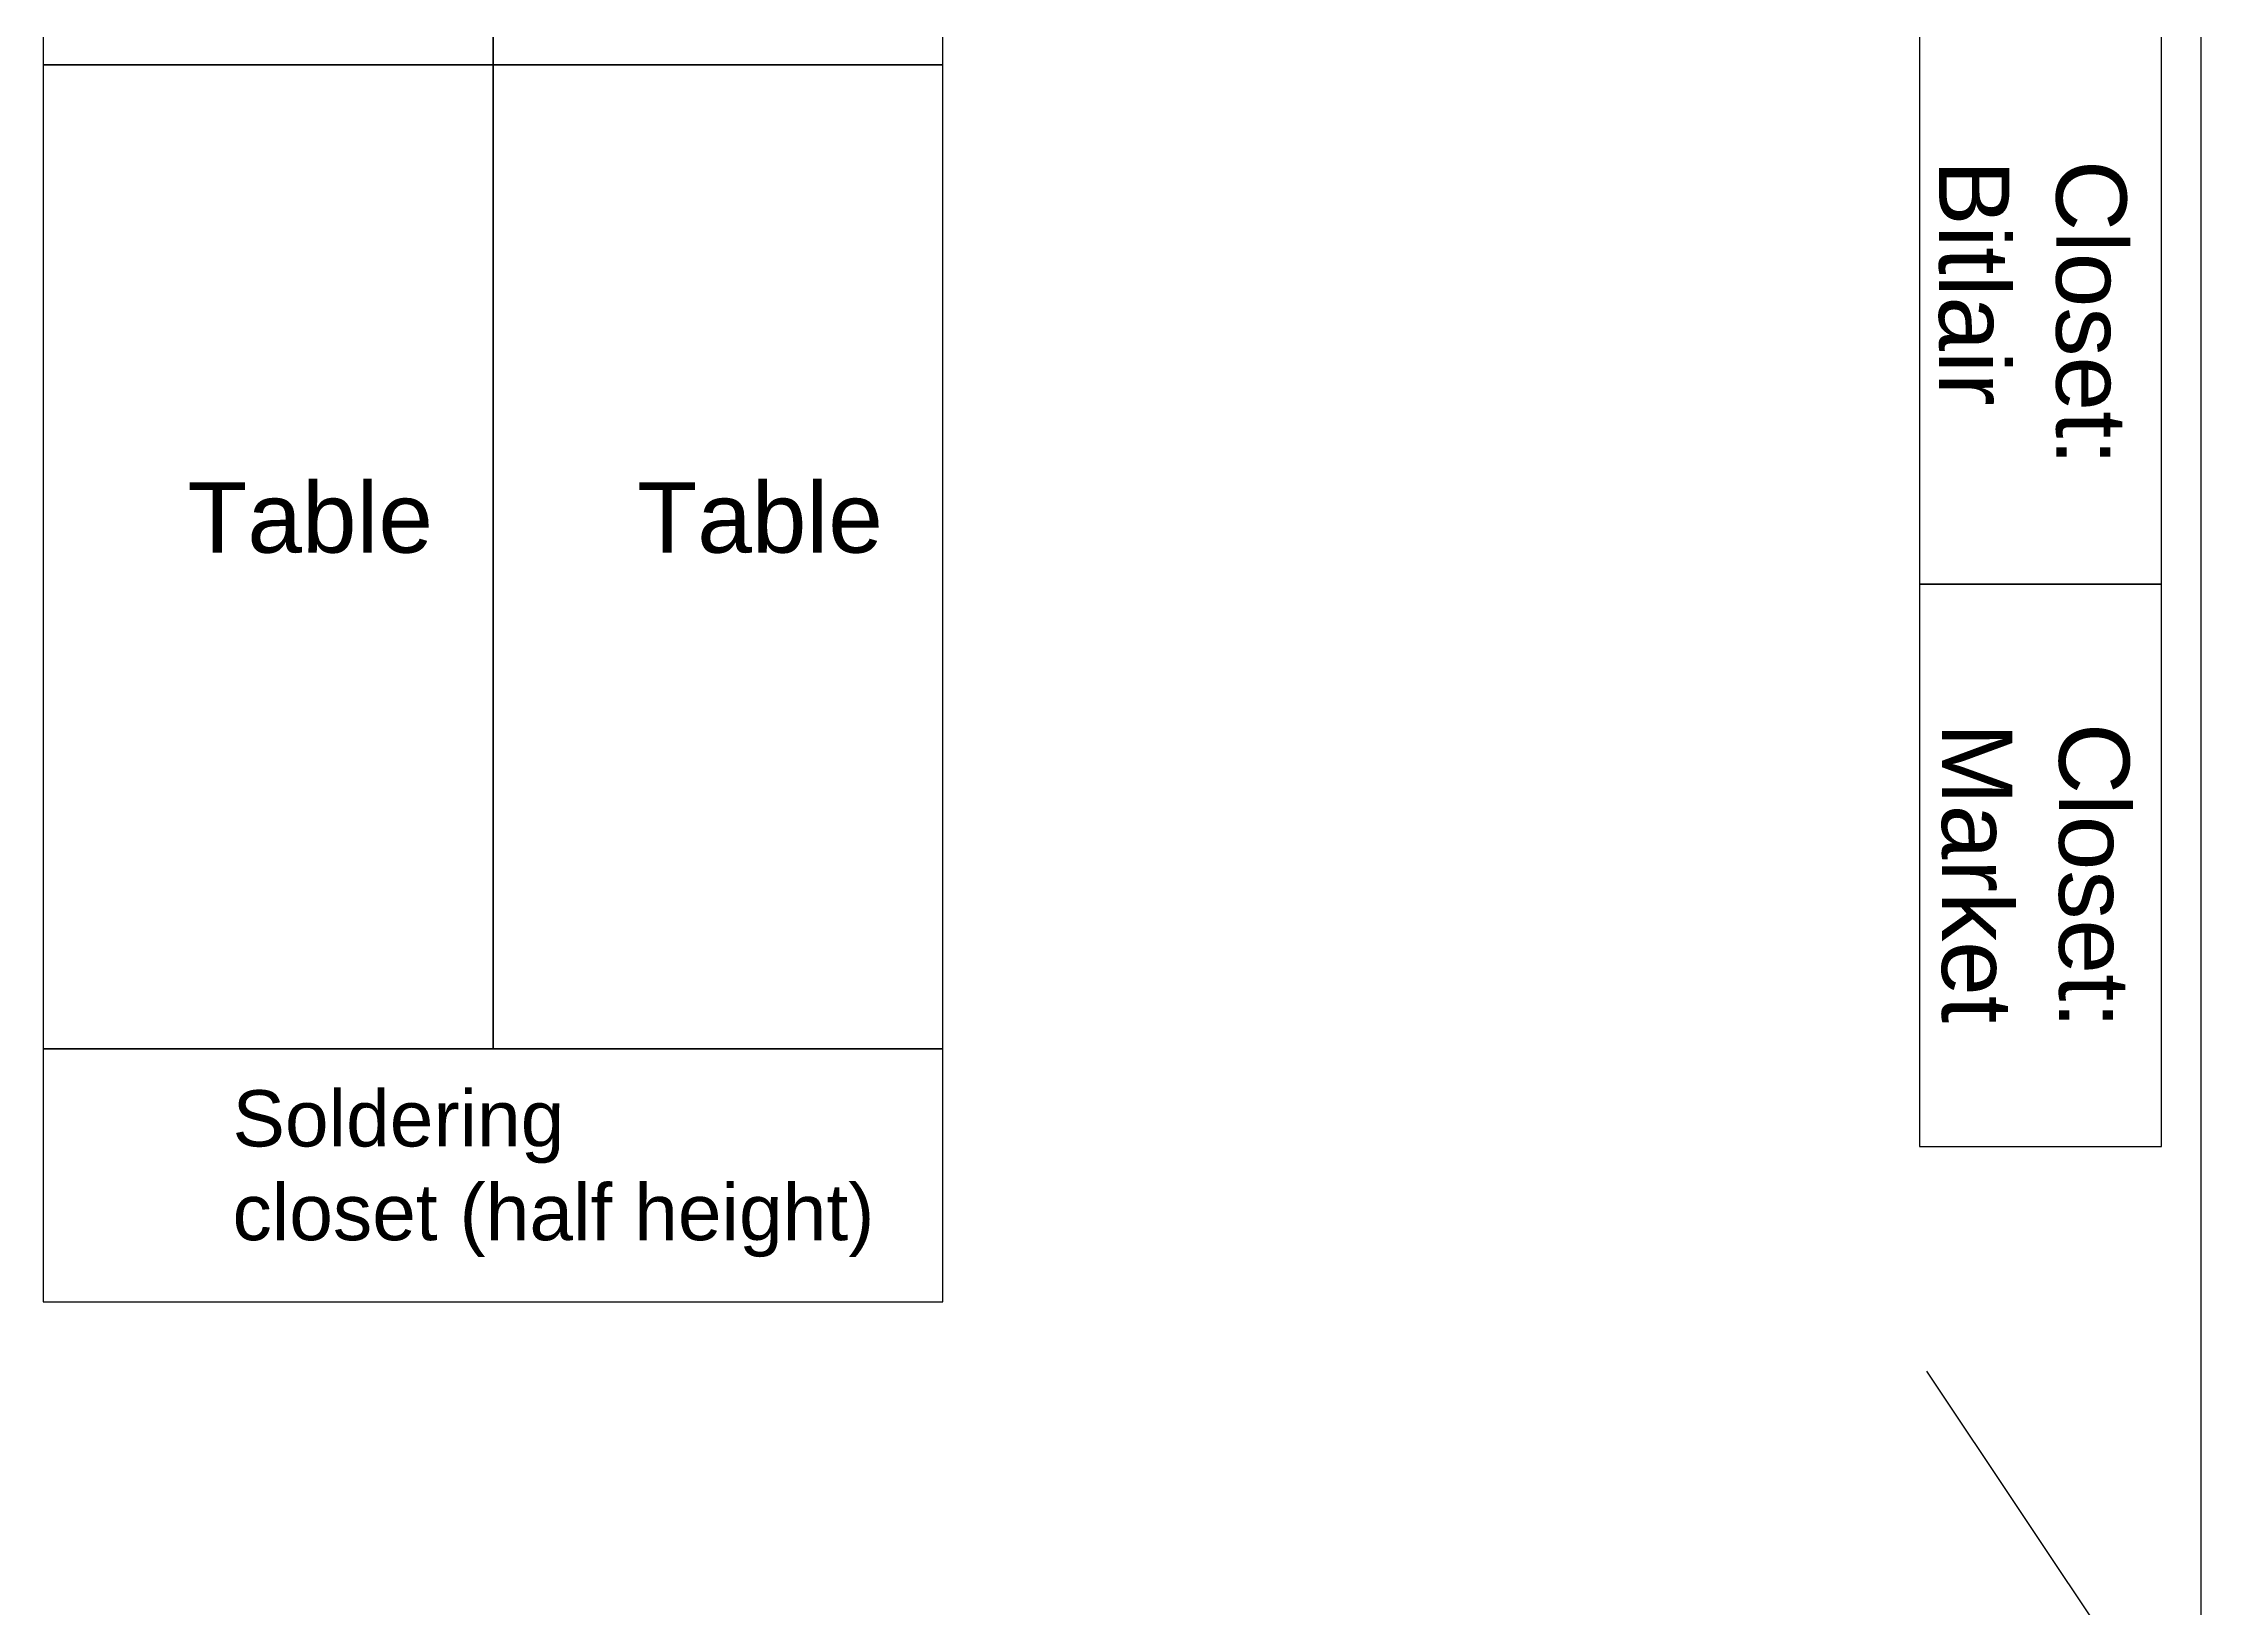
# Model space of a CAD drawing. Header units: centimetres. Extents: x 200 to 1750, y -1876 to 330.
# Drawn here: x 576.3 to 960, y -722.2 to -443.8 of the extents above; entities that cross this region are included whole.
import ezdxf

# ---------------------------------------------------------------- set-up
doc = ezdxf.new("R2010")
doc.units = ezdxf.units.CM
for name, color, linetype, lineweight, true_color in [('Closets', 178, 'Continuous', 25, 0x000000), ('Doors', 5, 'Continuous', 25, 0x0000ff), ('Tables', 3, 'Continuous', 25, 0x00ff00), ('Walls', 178, 'Continuous', 25, 0x000000)]:
    doc.layers.add(name, color=color, linetype=linetype, lineweight=lineweight, true_color=true_color)
doc.styles.add('textstyle12', font='')
doc.styles.add('textstyle13', font='')
doc.styles.add('textstyle23', font='')
doc.styles.add('textstyle24', font='')
doc.styles.add('textstyle60', font='')
doc.styles.get('textstyle12').set_extended_font_data('Arial')
doc.styles.get('textstyle13').set_extended_font_data('Arial')
doc.styles.get('textstyle23').set_extended_font_data('Arial')
doc.styles.get('textstyle24').set_extended_font_data('Arial')
doc.styles.get('textstyle60').set_extended_font_data('Arial')

msp = doc.modelspace()

# ---------------------------------------------------------------- linework, layer by layer
at = {"layer": 'Closets'}
for p, q in [((910, -440), (910, -540)), ((953, -540), (953, -440)), ((910, -540), (953, -540)), ((953, -540), (910, -540)), ((910, -540), (910, -640)), ((953, -640), (953, -540)), ((736.33, -622.65), (576.33, -622.65)), ((576.33, -622.65), (576.33, -667.65)), ((736.33, -667.65), (736.33, -622.65)), ((910, -640), (953, -640)), ((576.33, -667.65), (736.33, -667.65))]:
    msp.add_line(p, q, dxfattribs=at)
at = {"layer": 'Doors'}
for p in [(960, -656), (911.19, -679.97)]:
    msp.add_line(p, (960, -753), dxfattribs=at)
at = {"layer": 'Tables'}
for p, q in [((576.33, -272.65), (576.33, -447.65)), ((656.33, -447.65), (656.33, -272.65)), ((656.33, -272.65), (656.33, -447.65)), ((736.33, -447.65), (736.33, -272.65)), ((576.33, -447.65), (656.33, -447.65)), ((656.33, -447.65), (576.33, -447.65)), ((576.33, -447.65), (576.33, -622.65)), ((656.33, -447.65), (736.33, -447.65)), ((656.33, -622.65), (656.33, -447.65)), ((736.33, -447.65), (656.33, -447.65)), ((656.33, -447.65), (656.33, -622.65)), ((736.33, -622.65), (736.33, -447.65)), ((576.33, -622.65), (656.33, -622.65)), ((656.33, -622.65), (736.33, -622.65))]:
    msp.add_line(p, q, dxfattribs=at)
at = {"layer": 'Walls'}
msp.add_line((960, -348), (960, -656), dxfattribs=at)

# ---------------------------------------------------------------- texts
at = {"layer": 'Closets', "char_height": 1, "attachment_point": 1, "rotation": 270}
for s, insert, style in [('\\H12.5;Closet:\\PBitlair', (946.79, -464.6), 'textstyle12'), ('\\H12.5;Closet:\\PMarket', (947.3, -564.7), 'textstyle13')]:
    msp.add_mtext(s, dxfattribs=dict(at, insert=insert, style=style))
at = {"layer": 'Closets', "insert": (610, -630), "char_height": 1, "attachment_point": 1, "style": 'textstyle60'}
msp.add_mtext('\\H10;Soldering\\Pcloset (half height)', dxfattribs=at)
at = {"layer": 'Tables', "char_height": 1, "attachment_point": 1}
for insert, style in [((601.97, -521.92), 'textstyle23'), ((681.97, -521.92), 'textstyle24')]:
    msp.add_mtext('\\H12.5;Table', dxfattribs=dict(at, insert=insert, style=style))

doc.saveas('drawing.dxf')
